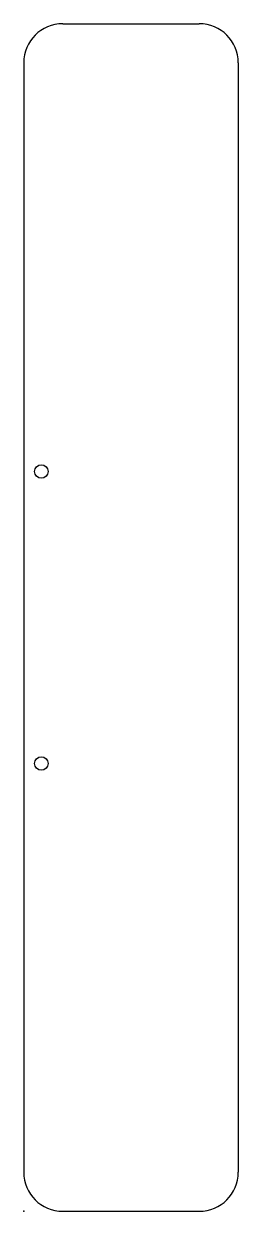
# Model space of a CAD drawing. Header units: millimetres. Extents: x 0 to 55, y 0 to 305.
import ezdxf

# ---------------------------------------------------------------- set-up
doc = ezdxf.new("R2010")
doc.units = ezdxf.units.MM
doc.header["$PDSIZE"] = -1

msp = doc.modelspace()

# ---------------------------------------------------------------- linework, layer by layer
at = {"color": 7, "linetype": 'Continuous'}
for p, q in [((10, 305), (45, 305)), ((0, 295), (0, 10)), ((55, 295), (55, 10)), ((10, 0), (45, 0))]:
    msp.add_line(p, q, dxfattribs=at)
for centre in [(4.5, 190), (4.5, 115)]:
    msp.add_circle(centre, 1.75, dxfattribs=at)
for centre, start, end in [((10, 295), 90, 180), ((45, 295), 0, 90), ((10, 10), 180, 270), ((45, 10), 270, 0)]:
    msp.add_arc(centre, 10, start, end, dxfattribs=at)
msp.add_point((0, 0), dxfattribs=at)

doc.saveas('drawing.dxf')
